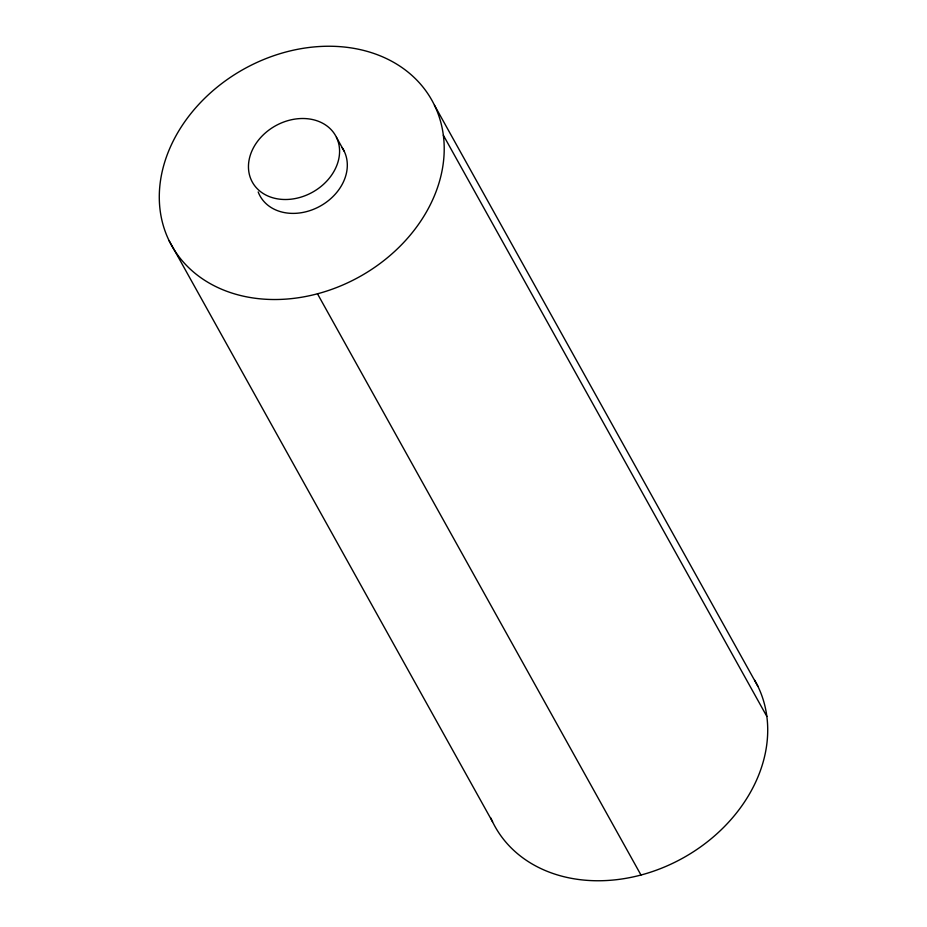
<?xml version="1.0" encoding="UTF-8"?>
<svg xmlns="http://www.w3.org/2000/svg" width="927" height="927" viewBox="0 0 927 927"><rect width="100%" height="100%" fill="white"/><g stroke="black" fill="none" stroke-linecap="round" stroke-linejoin="round"><path stroke-width="1.39" d="M434.45 105.203A149.015 118.853 -29.1 0 1 280.29 299.421A149.015 118.853 -29.1 0 1 190.51 114.033A149.015 118.853 -29.1 0 1 434.45 105.203L757.95 686.42M443.338 135.215L766.849 716.432M336.466 137.358A47.671 38.019 -29.1 0 1 287.161 199.479A47.671 38.019 -29.1 0 1 258.436 140.186A47.671 38.019 -29.1 0 1 336.466 137.358L344.195 151.24M317.474 293.789L640.974 875.018M169.05 240.58L492.55 821.797M754.648 680.209A149.015 118.853 -29.1 0 1 678.668 860.337A149.015 118.853 -29.1 0 1 490.8 817.962M342.075 147.544A47.671 38.019 -29.1 0 1 319.12 206.709A47.671 38.019 -29.1 0 1 258.181 191.935"/></g></svg>
